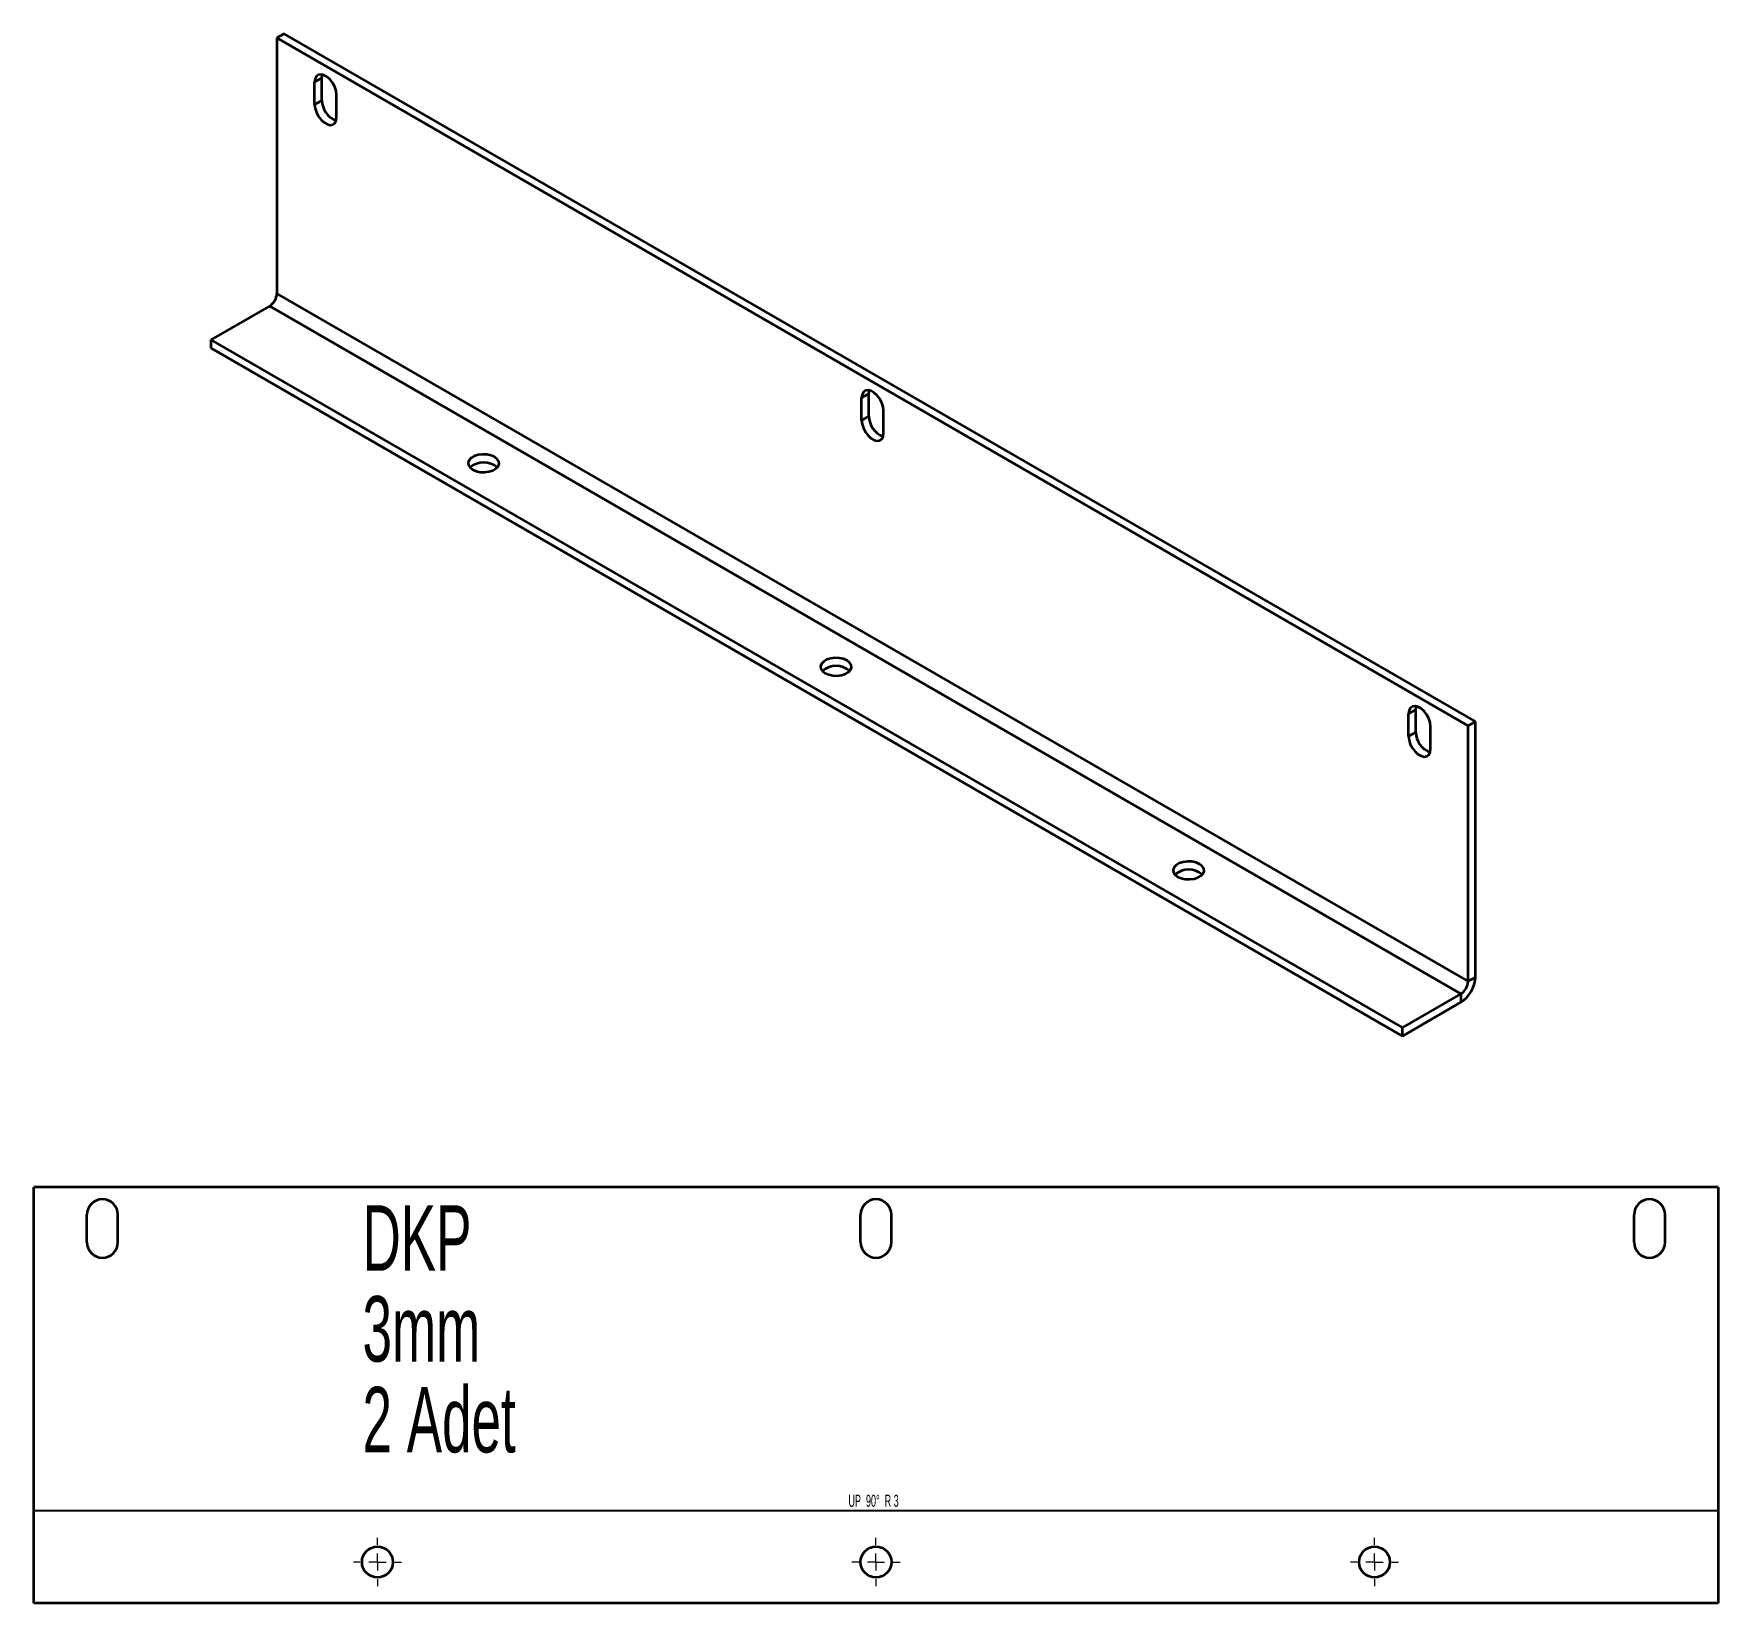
# Model space of a CAD drawing. Header units: millimetres. Extents: x -993 to -503, y -1 to 455.
import ezdxf

# ---------------------------------------------------------------- set-up
doc = ezdxf.new("R2010")
doc.units = ezdxf.units.MM
doc.styles.add('SLDTEXTSTYLE0', font='TXT', dxfattribs={"width": 0.56125})
doc.styles.add('SLDTEXTSTYLE1', font='TXT', dxfattribs={"width": 0.605})

# ---------------------------------------------------------------- blocks, each defined once
blk = doc.blocks.new('SW_CENTERMARKSYMBOL_0')
at = {"color": 0, "linetype": 'Continuous', "lineweight": 18}
for p, q in [((0, 5), (0, 7)), ((-5, 0), (-7, 0)), ((0, 0), (-2.5, 0)), ((0, 0), (0, 2.5)), ((0, 0), (0, -2.5)), ((0, 0), (2.5, 0)), ((5, 0), (7, 0)), ((0, -5), (0, -7))]:
    blk.add_line(p, q, dxfattribs=at)
blk = doc.blocks.new('SW_CENTERMARKSYMBOL_1')
at = {"color": 0, "linetype": 'Continuous', "lineweight": 18}
for p, q in [((0, 5), (0, 7)), ((-5, 0), (-7, 0)), ((0, 0), (-2.5, 0)), ((0, 0), (0, 2.5)), ((0, 0), (0, -2.5)), ((0, 0), (2.5, 0)), ((5, 0), (7, 0)), ((0, -5), (0, -7))]:
    blk.add_line(p, q, dxfattribs=at)
blk = doc.blocks.new('SW_CENTERMARKSYMBOL_2')
at = {"color": 0, "linetype": 'Continuous', "lineweight": 18}
for p, q in [((0, 5), (0, 7)), ((-5, 0), (-7, 0)), ((0, 0), (-2.5, 0)), ((0, 0), (0, 2.5)), ((0, 0), (0, -2.5)), ((0, 0), (2.5, 0)), ((5, 0), (7, 0)), ((0, -5), (0, -7))]:
    blk.add_line(p, q, dxfattribs=at)

msp = doc.modelspace()

# ---------------------------------------------------------------- linework, layer by layer
at = {"color": 7, "linetype": 'Continuous', "lineweight": 35}
for p, q in [((-920.55, 454.98), (-922.67, 453.76)), ((-576.19, 253.74), (-922.67, 453.76)), ((-922.67, 453.76), (-922.67, 379.45)), ((-574.07, 254.96), (-920.55, 454.98)), ((-909.59, 442.12), (-911.71, 440.9)), ((-909.59, 435.59), (-909.59, 442.12)), ((-911.71, 434.36), (-911.71, 440.9)), ((-905.35, 430.69), (-905.35, 437.22)), ((-911.71, 434.36), (-909.59, 435.59)), ((-576.19, 179.43), (-922.67, 379.45)), ((-941.76, 365.98), (-924.79, 375.78)), ((-924.79, 375.78), (-578.31, 175.76)), ((-595.28, 165.96), (-941.76, 365.98)), ((-941.76, 363.53), (-941.76, 365.98)), ((-595.28, 163.51), (-941.76, 363.53)), ((-750.49, 350.27), (-752.61, 349.05)), ((-752.61, 342.52), (-752.61, 349.05)), ((-750.49, 343.74), (-750.49, 350.27)), ((-752.61, 342.52), (-750.49, 343.74)), ((-746.25, 338.84), (-746.25, 345.38)), ((-591.39, 258.43), (-593.51, 257.2)), ((-593.51, 250.67), (-593.51, 257.2)), ((-591.39, 251.9), (-591.39, 258.43)), ((-574.07, 254.96), (-576.19, 253.74)), ((-574.07, 180.66), (-574.07, 254.96)), ((-593.51, 250.67), (-591.39, 251.9)), ((-587.15, 247), (-587.15, 253.53)), ((-576.19, 179.43), (-576.19, 253.74)), ((-576.19, 179.43), (-574.07, 180.66)), ((-578.31, 175.76), (-595.28, 165.96)), ((-578.31, 173.31), (-595.28, 163.51)), ((-578.31, 175.76), (-578.31, 173.31)), ((-595.28, 163.51), (-595.28, 165.96)), ((-993.43, -1.46), (-993.43, 119.54)), ((-503.43, 119.54), (-993.43, 119.54)), ((-503.43, 119.54), (-503.43, -1.46)), ((-977.93, 103.54), (-977.93, 111.54)), ((-968.93, 103.54), (-968.93, 111.54)), ((-752.93, 103.54), (-752.93, 111.54)), ((-743.93, 103.54), (-743.93, 111.54)), ((-527.93, 103.54), (-527.93, 111.54)), ((-518.93, 103.54), (-518.93, 111.54)), ((-503.43, -1.46), (-993.43, -1.46))]:
    msp.add_line(p, q, dxfattribs=at)
at = {"color": 7, "linetype": 'Continuous'}
msp.add_line((-993.43, 25.54), (-503.43, 25.54), dxfattribs=at)
at = {"color": 7, "linetype": 'Continuous', "lineweight": 35, "flags": 128}
for points in [[(-905.35, 437.22), (-905.48, 438.33), (-905.85, 439.5), (-906.45, 440.63), (-907.21, 441.64), (-908.08, 442.43), (-908.98, 442.96), (-909.85, 443.16), (-910.61, 443.04), (-911.21, 442.59), (-911.58, 441.86), (-911.71, 440.9)], [(-909.59, 442.12), (-909.46, 443.08), (-909.45, 443.11)], [(-911.71, 434.36), (-911.58, 433.25), (-911.21, 432.09), (-910.61, 430.95), (-909.85, 429.95), (-908.98, 429.15), (-908.08, 428.63), (-907.21, 428.42), (-906.45, 428.55), (-905.85, 429), (-905.48, 429.73), (-905.35, 430.69)], [(-746.25, 345.38), (-746.38, 346.49), (-746.75, 347.65), (-747.35, 348.79), (-748.11, 349.79), (-748.98, 350.59), (-749.88, 351.11), (-750.75, 351.32), (-751.51, 351.19), (-752.11, 350.75), (-752.48, 350.01), (-752.61, 349.05)], [(-750.49, 350.27), (-750.36, 351.24), (-750.35, 351.26)], [(-752.61, 342.52), (-752.48, 341.41), (-752.11, 340.24), (-751.51, 339.11), (-750.75, 338.1), (-749.88, 337.31), (-748.98, 336.78), (-748.11, 336.58), (-747.35, 336.7), (-746.75, 337.15), (-746.38, 337.88), (-746.25, 338.84)], [(-865.75, 328.22), (-864.72, 327.78), (-863.52, 327.52), (-862.25, 327.47), (-861, 327.62), (-859.87, 327.98), (-858.97, 328.5), (-858.35, 329.15), (-858.08, 329.87), (-858.17, 330.61), (-858.62, 331.3), (-859.39, 331.89), (-860.41, 332.34), (-861.61, 332.6), (-862.89, 332.65), (-864.14, 332.49), (-865.26, 332.14), (-866.17, 331.61), (-866.78, 330.97), (-867.06, 330.24), (-866.97, 329.51), (-866.52, 328.81), (-865.75, 328.22)], [(-763.22, 269.03), (-762.19, 268.59), (-760.99, 268.33), (-759.72, 268.28), (-758.46, 268.43), (-757.34, 268.79), (-756.44, 269.31), (-755.82, 269.96), (-755.55, 270.68), (-755.64, 271.42), (-756.09, 272.11), (-756.86, 272.7), (-757.88, 273.15), (-759.08, 273.41), (-760.36, 273.46), (-761.61, 273.3), (-762.73, 272.95), (-763.64, 272.42), (-764.25, 271.78), (-764.53, 271.05), (-764.43, 270.32), (-763.99, 269.62), (-763.22, 269.03)], [(-587.15, 253.53), (-587.28, 254.64), (-587.65, 255.81), (-588.25, 256.94), (-589.01, 257.95), (-589.88, 258.74), (-590.78, 259.27), (-591.65, 259.47), (-592.42, 259.35), (-593.01, 258.9), (-593.38, 258.17), (-593.51, 257.2)], [(-591.39, 258.43), (-591.26, 259.39), (-591.26, 259.42)], [(-593.51, 250.67), (-593.38, 249.56), (-593.01, 248.39), (-592.42, 247.26), (-591.65, 246.26), (-590.78, 245.46), (-589.88, 244.94), (-589.01, 244.73), (-588.25, 244.86), (-587.65, 245.3), (-587.28, 246.04), (-587.15, 247)], [(-660.69, 209.84), (-659.66, 209.4), (-658.46, 209.14), (-657.19, 209.09), (-655.93, 209.24), (-654.81, 209.6), (-653.9, 210.12), (-653.29, 210.77), (-653.02, 211.49), (-653.11, 212.23), (-653.56, 212.92), (-654.33, 213.52), (-655.35, 213.96), (-656.55, 214.22), (-657.83, 214.27), (-659.08, 214.11), (-660.2, 213.76), (-661.11, 213.23), (-661.72, 212.59), (-662, 211.86), (-661.9, 211.13), (-661.46, 210.43), (-660.69, 209.84)]]:
    msp.add_lwpolyline(points, dxfattribs=at)
at = {"color": 7, "linetype": 'Continuous', "lineweight": 35}
for centre in [(-893.43, 10.54), (-748.43, 10.54), (-603.43, 10.54)]:
    msp.add_circle(centre, 4.5, dxfattribs=at)
for centre, radius, start, end in [((-903.17, 435.69), 6.42, 180.9159, 248.8731), ((-927.28, 379.66), 4.61, 302.6055, 357.3945), ((-744.07, 343.85), 6.42, 180.9159, 248.8731), ((-862.57, 324.21), 6.09, 49.3382, 130.6618), ((-760.04, 265.02), 6.09, 49.3382, 130.6618), ((-584.97, 252), 6.42, 180.9159, 248.8731), ((-657.51, 205.83), 6.09, 49.3382, 130.6618), ((-583.28, 181.07), 9.22, 302.6055, 357.3945), ((-580.8, 179.64), 4.61, 302.6055, 357.3945), ((-973.43, 111.54), 4.5, 0, 180), ((-748.43, 111.54), 4.5, 0, 180), ((-523.43, 111.54), 4.5, 0, 180), ((-973.43, 103.54), 4.5, 180, 0), ((-748.43, 103.54), 4.5, 180, 0), ((-523.43, 103.54), 4.5, 180, 0)]:
    msp.add_arc(centre, radius, start, end, dxfattribs=at)

# ---------------------------------------------------------------- block references
at = {"color": 7, "linetype": 'Continuous', "lineweight": 0}
for name, p in [('SW_CENTERMARKSYMBOL_2', (-893.43, 10.54)), ('SW_CENTERMARKSYMBOL_1', (-748.43, 10.54)), ('SW_CENTERMARKSYMBOL_0', (-603.43, 10.54))]:
    msp.add_blockref(name, p, dxfattribs=at)

# ---------------------------------------------------------------- texts
for s, insert, char_height, attachment_point, style in [('DKP', (-897.78, 114.28), 19.05, 1, 'SLDTEXTSTYLE1'), ('3mm', (-897.78, 87.88), 19.05, 1, 'SLDTEXTSTYLE1'), ('2 Adet', (-897.78, 61.48), 19.05, 1, 'SLDTEXTSTYLE1'), ('UP  90°  R 3', (-749.14, 30.1), 3.5, 2, 'SLDTEXTSTYLE0')]:
    msp.add_mtext(s, dxfattribs=dict(at, insert=insert, char_height=char_height, attachment_point=attachment_point, style=style))

doc.saveas('drawing.dxf')
